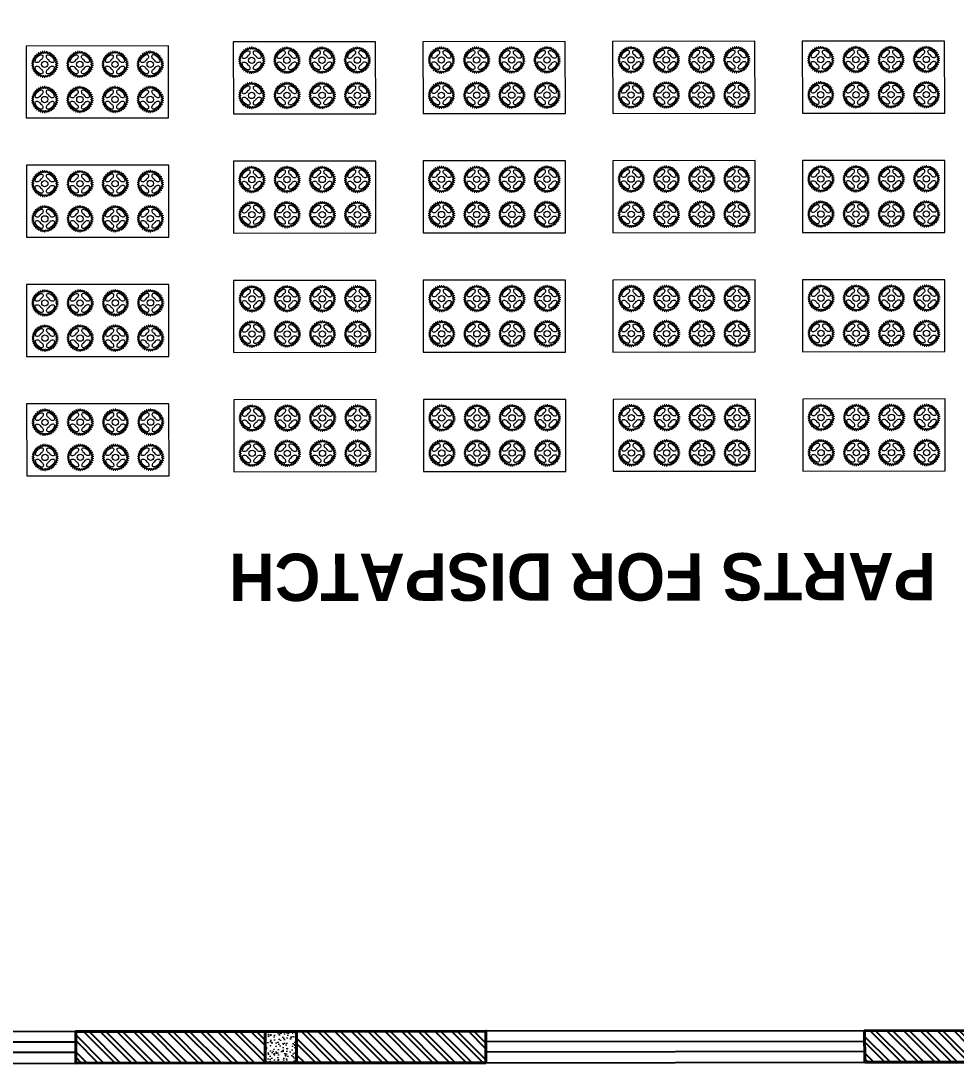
# Model space of a CAD drawing. Header units: feet. Extents: x -99009 to 3252343, y -11094690 to 9035152.
# Drawn here: x 2436386 to 2442314, y -1988322 to -1981723 of the extents above; entities that cross this region are included whole.
import ezdxf

# ---------------------------------------------------------------- set-up
doc = ezdxf.new("R2010")
doc.units = ezdxf.units.FT
for name, color, linetype in [('1', 1, 'Continuous'), ('Layer3', 160, 'Continuous'), ('WINDOW', 5, 'Continuous')]:
    doc.layers.add(name, color=color, linetype=linetype)
doc.layers.add('HATCH WALL', color=7, linetype='Continuous', true_color=0x7d7d7d)
for name, color, linetype, lineweight in [('Line', 7, 'Continuous', 13), ('RCC', 3, 'Continuous', 40), ('ROAD', 134, 'Continuous', 0), ('WALL', 10, 'Continuous', 40)]:
    doc.layers.add(name, color=color, linetype=linetype, lineweight=lineweight)
doc.styles.get("Standard").update_dxf_attribs({"font": 'GOTHICB.TTF'})

# ---------------------------------------------------------------- blocks, each defined once
blk = doc.blocks.new('W-3')
for p, q in [((1200, 32.5), (-1200, 32.5)), ((1200, -32.5), (-1200, -32.5))]:
    blk.add_line(p, q)
blk.add_lwpolyline([(-1200, 100), (1200, 100), (1200, -100), (-1200, -100)], close=True)
blk = doc.blocks.new('RCC COLUMN')
at = {"layer": 'ROAD'}
h = blk.add_hatch(dxfattribs=at)
h.set_pattern_fill('AR-CONC', color=252, scale=10)
h.set_pattern_definition([(50, (-23146.816, 205572.735), (71.726018, -6.275213), [7.5, -82.5]), (355, (-23146.82, 205572.735), (-13.875133, 75.219213), [6, -66]), (100.451444, (-23140.84, 205572.21), (57.850885, 68.944), [6.37402, -70.11421]), (46.1842, (-23146.82, 205592.735), (106.724133, -16.551928), [11.25, -123.75]), (96.635635, (-23137.92, 205591.36), (93.466195, 97.41186), [9.561034, -105.171376]), (351.184164, (-23146.82, 205592.73), (93.466195, 97.41186), [9, -99]), (21, (-23136.816, 205587.735), (59.690705, -40.261889), [7.5, -82.5]), (326, (-23136.82, 205587.735), (24.331533, 72.515005), [6, -66]), (71.451445, (-23131.84, 205584.38), (84.022238, 32.253115), [6.37402, -70.11421]), (37.5, (-23146.816, 205572.735), (1.2159855, 33.2893854), [0, -65.2, 0, -67, 0, -66.25]), (7.5, (-23146.816, 205572.735), (26.306954, 39.441171), [0, -38.2, 0, -63.7, 0, -25.25]), (327.5, (-23169.116, 205572.735), (53.3822436, -2.2554872), [0, -25, 0, -78, 0, -103.5]), (317.5, (-23179.116, 205572.735), (58.318617, 10.010498), [0, -32.5, 0, -51.8, 0, -73.5])])
h.paths.add_polyline_path([(-100, -115), (100, -115), (100, 85), (-100, 85)])
at = {"layer": 'RCC'}
blk.add_lwpolyline([(-100, -115), (100, -115), (100, 85), (-100, 85)], close=True, dxfattribs=at)
blk = doc.blocks.new('C-2')
at = {"layer": 'HATCH WALL'}
h = blk.add_hatch(dxfattribs=at)
h.set_pattern_fill('ANSI32', color=252, scale=200, angle=90)
h.set_pattern_definition([(135, (-23114.175, 98059.57), (-53.03301, -53.03301), []), (135, (-23114.175, 98094.92), (-53.03301, -53.03301), [])])
h.paths.add_polyline_path([(3379.6, -27318), (3579.6, -27318), (3579.6, -26667.8), (3379.6, -26667.8)])
h.paths.add_polyline_path([(3379.6, -29718), (3379.6, -30918), (3579.6, -30918), (3579.6, -29718)])
h.paths.add_polyline_path([(3379.6, -34718), (3579.6, -34718), (3579.6, -35368), (3379.6, -35368)])
h.paths.add_polyline_path([(3379.6, -32318), (3379.6, -31118), (3579.6, -31118), (3579.6, -32318)])
at = {"layer": 'WALL'}
for points in [[(3379.6, -27318), (3579.6, -27318), (3579.6, -26667.8), (3379.6, -26667.8)], [(3379.6, -29718), (3379.6, -30918), (3579.6, -30918), (3579.6, -29718)], [(3379.6, -32318), (3379.6, -31118), (3579.6, -31118), (3579.6, -32318)], [(3379.6, -34718), (3579.6, -34718), (3579.6, -35368), (3379.6, -35368)]]:
    blk.add_lwpolyline(points, close=True, dxfattribs=at)
at = {"xscale": -1, "rotation": 270}
blk.add_blockref('RCC COLUMN', (3494.6, -31018), dxfattribs=at)
at = {"layer": 'WINDOW', "rotation": 90.00000000000001}
for p in [(3479.6, -28518), (3479.6, -33518)]:
    blk.add_blockref('W-3', p, dxfattribs=at)
blk = doc.blocks.new('*U1276')
for centre, radius, start, end in [((14.7, -1.4), 18, 162.52961, 183.5619), ((-14.7, -1.4), 18, 356.4381, 17.47039), ((-4.7, -2.6), 1.5, 273.69182, 3.5619), ((4.7, -2.6), 1.5, 176.4381, 266.30818)]:
    blk.add_arc(centre, radius, start, end)
at = {"layer": 'Layer3'}
blk.add_arc((0, -75.9), 80, 88.25219, 91.74781, dxfattribs=at)
blk = doc.blocks.new('*U1275')
at = {"layer": 'Line', "color": 0, "linetype": 'ByBlock', "lineweight": -2, "transparency": 16777216}
blk.add_blockref('*U1276', (130, 205.9), dxfattribs=at)
for p, rotation in [((142.5, 204.9), 350.5263157894736), ((154.7, 201.8), 341.0526315789473), ((166.1, 196.8), 331.578947368421), ((176.6, 189.9), 322.1052631578947), ((185.9, 181.4), 312.6315789473684), ((193.6, 171.5), 303.1578947368421), ((199.5, 160.5), 293.6842105263158), ((203.6, 148.6), 284.2105263157895), ((205.7, 136.3), 274.7368421052632), ((166.1, 63.2), 208.421052631579), ((176.6, 70.1), 217.8947368421053), ((185.9, 78.6), 227.3684210526316), ((193.6, 88.5), 236.8421052631579), ((199.5, 99.5), 246.3157894736842), ((203.6, 111.4), 255.7894736842105), ((205.7, 123.7), 265.2631578947368), ((130, 54.1), 180), ((142.5, 55.1), 189.4736842105263), ((154.7, 58.2), 198.9473684210527)]:
    blk.add_blockref('*U1276', p, dxfattribs=dict(at, rotation=rotation))
blk = doc.blocks.new('*U1278')
for centre, radius, start, end in [((14.7, -1.4), 18, 162.52961, 183.5619), ((-14.7, -1.4), 18, 356.4381, 17.47039), ((-4.7, -2.6), 1.5, 273.69182, 3.5619), ((4.7, -2.6), 1.5, 176.4381, 266.30818)]:
    blk.add_arc(centre, radius, start, end)
at = {"layer": 'Layer3'}
blk.add_arc((0, -75.9), 80, 88.25219, 91.74781, dxfattribs=at)
blk = doc.blocks.new('*U1277')
at = {"layer": 'Line', "color": 0, "linetype": 'ByBlock', "lineweight": -2, "transparency": 16777216}
blk.add_blockref('*U1278', (130, 205.9), dxfattribs=at)
for p, rotation in [((142.5, 204.9), 350.5263157894736), ((154.7, 201.8), 341.0526315789473), ((166.1, 196.8), 331.578947368421), ((176.6, 189.9), 322.1052631578947), ((185.9, 181.4), 312.6315789473684), ((193.6, 171.5), 303.1578947368421), ((199.5, 160.5), 293.6842105263158), ((203.6, 148.6), 284.2105263157895), ((205.7, 136.3), 274.7368421052632), ((166.1, 63.2), 208.421052631579), ((176.6, 70.1), 217.8947368421053), ((185.9, 78.6), 227.3684210526316), ((193.6, 88.5), 236.8421052631579), ((199.5, 99.5), 246.3157894736842), ((203.6, 111.4), 255.7894736842105), ((205.7, 123.7), 265.2631578947368), ((130, 54.1), 180), ((142.5, 55.1), 189.4736842105263), ((154.7, 58.2), 198.9473684210527)]:
    blk.add_blockref('*U1278', p, dxfattribs=dict(at, rotation=rotation))
blk = doc.blocks.new('*U1280')
for centre, radius, start, end in [((14.7, -1.4), 18, 162.52961, 183.5619), ((-14.7, -1.4), 18, 356.4381, 17.47039), ((-4.7, -2.6), 1.5, 273.69182, 3.5619), ((4.7, -2.6), 1.5, 176.4381, 266.30818)]:
    blk.add_arc(centre, radius, start, end)
at = {"layer": 'Layer3'}
blk.add_arc((0, -75.9), 80, 88.25219, 91.74781, dxfattribs=at)
blk = doc.blocks.new('*U1279')
at = {"layer": 'Line', "color": 0, "linetype": 'ByBlock', "lineweight": -2, "transparency": 16777216}
blk.add_blockref('*U1280', (130, 205.9), dxfattribs=at)
for p, rotation in [((142.5, 204.9), 350.5263157894736), ((154.7, 201.8), 341.0526315789473), ((166.1, 196.8), 331.578947368421), ((176.6, 189.9), 322.1052631578947), ((185.9, 181.4), 312.6315789473684), ((193.6, 171.5), 303.1578947368421), ((199.5, 160.5), 293.6842105263158), ((203.6, 148.6), 284.2105263157895), ((205.7, 136.3), 274.7368421052632), ((166.1, 63.2), 208.421052631579), ((176.6, 70.1), 217.8947368421053), ((185.9, 78.6), 227.3684210526316), ((193.6, 88.5), 236.8421052631579), ((199.5, 99.5), 246.3157894736842), ((203.6, 111.4), 255.7894736842105), ((205.7, 123.7), 265.2631578947368), ((130, 54.1), 180), ((142.5, 55.1), 189.4736842105263), ((154.7, 58.2), 198.9473684210527)]:
    blk.add_blockref('*U1280', p, dxfattribs=dict(at, rotation=rotation))
blk = doc.blocks.new('*U1282')
for centre, radius, start, end in [((14.7, -1.4), 18, 162.52961, 183.5619), ((-14.7, -1.4), 18, 356.4381, 17.47039), ((-4.7, -2.6), 1.5, 273.69182, 3.5619), ((4.7, -2.6), 1.5, 176.4381, 266.30818)]:
    blk.add_arc(centre, radius, start, end)
at = {"layer": 'Layer3'}
blk.add_arc((0, -75.9), 80, 88.25219, 91.74781, dxfattribs=at)
blk = doc.blocks.new('*U1281')
at = {"layer": 'Line', "color": 0, "linetype": 'ByBlock', "lineweight": -2, "transparency": 16777216}
blk.add_blockref('*U1282', (130, 205.9), dxfattribs=at)
for p, rotation in [((142.5, 204.9), 350.5263157894736), ((154.7, 201.8), 341.0526315789473), ((166.1, 196.8), 331.578947368421), ((176.6, 189.9), 322.1052631578947), ((185.9, 181.4), 312.6315789473684), ((193.6, 171.5), 303.1578947368421), ((199.5, 160.5), 293.6842105263158), ((203.6, 148.6), 284.2105263157895), ((205.7, 136.3), 274.7368421052632), ((166.1, 63.2), 208.421052631579), ((176.6, 70.1), 217.8947368421053), ((185.9, 78.6), 227.3684210526316), ((193.6, 88.5), 236.8421052631579), ((199.5, 99.5), 246.3157894736842), ((203.6, 111.4), 255.7894736842105), ((205.7, 123.7), 265.2631578947368), ((130, 54.1), 180), ((142.5, 55.1), 189.4736842105263), ((154.7, 58.2), 198.9473684210527)]:
    blk.add_blockref('*U1282', p, dxfattribs=dict(at, rotation=rotation))
blk = doc.blocks.new('*U1284')
for centre, radius, start, end in [((14.7, -1.4), 18, 162.52961, 183.5619), ((-14.7, -1.4), 18, 356.4381, 17.47039), ((-4.7, -2.6), 1.5, 273.69182, 3.5619), ((4.7, -2.6), 1.5, 176.4381, 266.30818)]:
    blk.add_arc(centre, radius, start, end)
at = {"layer": 'Layer3'}
blk.add_arc((0, -75.9), 80, 88.25219, 91.74781, dxfattribs=at)
blk = doc.blocks.new('*U1283')
at = {"layer": 'Line', "color": 0, "linetype": 'ByBlock', "lineweight": -2, "transparency": 16777216}
blk.add_blockref('*U1284', (130, 205.9), dxfattribs=at)
for p, rotation in [((142.5, 204.9), 350.5263157894736), ((154.7, 201.8), 341.0526315789473), ((166.1, 196.8), 331.578947368421), ((176.6, 189.9), 322.1052631578947), ((185.9, 181.4), 312.6315789473684), ((193.6, 171.5), 303.1578947368421), ((199.5, 160.5), 293.6842105263158), ((203.6, 148.6), 284.2105263157895), ((205.7, 136.3), 274.7368421052632), ((166.1, 63.2), 208.421052631579), ((176.6, 70.1), 217.8947368421053), ((185.9, 78.6), 227.3684210526316), ((193.6, 88.5), 236.8421052631579), ((199.5, 99.5), 246.3157894736842), ((203.6, 111.4), 255.7894736842105), ((205.7, 123.7), 265.2631578947368), ((130, 54.1), 180), ((142.5, 55.1), 189.4736842105263), ((154.7, 58.2), 198.9473684210527)]:
    blk.add_blockref('*U1284', p, dxfattribs=dict(at, rotation=rotation))
blk = doc.blocks.new('*U1286')
for centre, radius, start, end in [((14.7, -1.4), 18, 162.52961, 183.5619), ((-14.7, -1.4), 18, 356.4381, 17.47039), ((-4.7, -2.6), 1.5, 273.69182, 3.5619), ((4.7, -2.6), 1.5, 176.4381, 266.30818)]:
    blk.add_arc(centre, radius, start, end)
at = {"layer": 'Layer3'}
blk.add_arc((0, -75.9), 80, 88.25219, 91.74781, dxfattribs=at)
blk = doc.blocks.new('*U1285')
at = {"layer": 'Line', "color": 0, "linetype": 'ByBlock', "lineweight": -2, "transparency": 16777216}
blk.add_blockref('*U1286', (130, 205.9), dxfattribs=at)
for p, rotation in [((142.5, 204.9), 350.5263157894736), ((154.7, 201.8), 341.0526315789473), ((166.1, 196.8), 331.578947368421), ((176.6, 189.9), 322.1052631578947), ((185.9, 181.4), 312.6315789473684), ((193.6, 171.5), 303.1578947368421), ((199.5, 160.5), 293.6842105263158), ((203.6, 148.6), 284.2105263157895), ((205.7, 136.3), 274.7368421052632), ((166.1, 63.2), 208.421052631579), ((176.6, 70.1), 217.8947368421053), ((185.9, 78.6), 227.3684210526316), ((193.6, 88.5), 236.8421052631579), ((199.5, 99.5), 246.3157894736842), ((203.6, 111.4), 255.7894736842105), ((205.7, 123.7), 265.2631578947368), ((130, 54.1), 180), ((142.5, 55.1), 189.4736842105263), ((154.7, 58.2), 198.9473684210527)]:
    blk.add_blockref('*U1286', p, dxfattribs=dict(at, rotation=rotation))
blk = doc.blocks.new('*U1288')
for centre, radius, start, end in [((14.7, -1.4), 18, 162.52961, 183.5619), ((-14.7, -1.4), 18, 356.4381, 17.47039), ((-4.7, -2.6), 1.5, 273.69182, 3.5619), ((4.7, -2.6), 1.5, 176.4381, 266.30818)]:
    blk.add_arc(centre, radius, start, end)
at = {"layer": 'Layer3'}
blk.add_arc((0, -75.9), 80, 88.25219, 91.74781, dxfattribs=at)
blk = doc.blocks.new('*U1287')
at = {"layer": 'Line', "color": 0, "linetype": 'ByBlock', "lineweight": -2, "transparency": 16777216}
blk.add_blockref('*U1288', (130, 205.9), dxfattribs=at)
for p, rotation in [((142.5, 204.9), 350.5263157894736), ((154.7, 201.8), 341.0526315789473), ((166.1, 196.8), 331.578947368421), ((176.6, 189.9), 322.1052631578947), ((185.9, 181.4), 312.6315789473684), ((193.6, 171.5), 303.1578947368421), ((199.5, 160.5), 293.6842105263158), ((203.6, 148.6), 284.2105263157895), ((205.7, 136.3), 274.7368421052632), ((166.1, 63.2), 208.421052631579), ((176.6, 70.1), 217.8947368421053), ((185.9, 78.6), 227.3684210526316), ((193.6, 88.5), 236.8421052631579), ((199.5, 99.5), 246.3157894736842), ((203.6, 111.4), 255.7894736842105), ((205.7, 123.7), 265.2631578947368), ((130, 54.1), 180), ((142.5, 55.1), 189.4736842105263), ((154.7, 58.2), 198.9473684210527)]:
    blk.add_blockref('*U1288', p, dxfattribs=dict(at, rotation=rotation))
blk = doc.blocks.new('*U1290')
for centre, radius, start, end in [((14.7, -1.4), 18, 162.52961, 183.5619), ((-14.7, -1.4), 18, 356.4381, 17.47039), ((-4.7, -2.6), 1.5, 273.69182, 3.5619), ((4.7, -2.6), 1.5, 176.4381, 266.30818)]:
    blk.add_arc(centre, radius, start, end)
at = {"layer": 'Layer3'}
blk.add_arc((0, -75.9), 80, 88.25219, 91.74781, dxfattribs=at)
blk = doc.blocks.new('*U1289')
at = {"layer": 'Line', "color": 0, "linetype": 'ByBlock', "lineweight": -2, "transparency": 16777216}
blk.add_blockref('*U1290', (130, 205.9), dxfattribs=at)
for p, rotation in [((142.5, 204.9), 350.5263157894736), ((154.7, 201.8), 341.0526315789473), ((166.1, 196.8), 331.578947368421), ((176.6, 189.9), 322.1052631578947), ((185.9, 181.4), 312.6315789473684), ((193.6, 171.5), 303.1578947368421), ((199.5, 160.5), 293.6842105263158), ((203.6, 148.6), 284.2105263157895), ((205.7, 136.3), 274.7368421052632), ((166.1, 63.2), 208.421052631579), ((176.6, 70.1), 217.8947368421053), ((185.9, 78.6), 227.3684210526316), ((193.6, 88.5), 236.8421052631579), ((199.5, 99.5), 246.3157894736842), ((203.6, 111.4), 255.7894736842105), ((205.7, 123.7), 265.2631578947368), ((130, 54.1), 180), ((142.5, 55.1), 189.4736842105263), ((154.7, 58.2), 198.9473684210527)]:
    blk.add_blockref('*U1290', p, dxfattribs=dict(at, rotation=rotation))
blk = doc.blocks.new('*U1292')
for centre, radius, start, end in [((14.7, -1.4), 18, 162.52961, 183.5619), ((-14.7, -1.4), 18, 356.4381, 17.47039), ((-4.7, -2.6), 1.5, 273.69182, 3.5619), ((4.7, -2.6), 1.5, 176.4381, 266.30818)]:
    blk.add_arc(centre, radius, start, end)
at = {"layer": 'Layer3'}
blk.add_arc((0, -75.9), 80, 88.25219, 91.74781, dxfattribs=at)
blk = doc.blocks.new('*U1291')
at = {"layer": 'Line', "color": 0, "linetype": 'ByBlock', "lineweight": -2, "transparency": 16777216}
blk.add_blockref('*U1292', (130, 205.9), dxfattribs=at)
for p, rotation in [((142.5, 204.9), 350.5263157894736), ((154.7, 201.8), 341.0526315789473), ((166.1, 196.8), 331.578947368421), ((176.6, 189.9), 322.1052631578947), ((185.9, 181.4), 312.6315789473684), ((193.6, 171.5), 303.1578947368421), ((199.5, 160.5), 293.6842105263158), ((203.6, 148.6), 284.2105263157895), ((205.7, 136.3), 274.7368421052632), ((166.1, 63.2), 208.421052631579), ((176.6, 70.1), 217.8947368421053), ((185.9, 78.6), 227.3684210526316), ((193.6, 88.5), 236.8421052631579), ((199.5, 99.5), 246.3157894736842), ((203.6, 111.4), 255.7894736842105), ((205.7, 123.7), 265.2631578947368), ((130, 54.1), 180), ((142.5, 55.1), 189.4736842105263), ((154.7, 58.2), 198.9473684210527)]:
    blk.add_blockref('*U1292', p, dxfattribs=dict(at, rotation=rotation))
blk = doc.blocks.new('*U1294')
for centre, radius, start, end in [((14.7, -1.4), 18, 162.52961, 183.5619), ((-14.7, -1.4), 18, 356.4381, 17.47039), ((-4.7, -2.6), 1.5, 273.69182, 3.5619), ((4.7, -2.6), 1.5, 176.4381, 266.30818)]:
    blk.add_arc(centre, radius, start, end)
at = {"layer": 'Layer3'}
blk.add_arc((0, -75.9), 80, 88.25219, 91.74781, dxfattribs=at)
blk = doc.blocks.new('*U1293')
at = {"layer": 'Line', "color": 0, "linetype": 'ByBlock', "lineweight": -2, "transparency": 16777216}
blk.add_blockref('*U1294', (130, 205.9), dxfattribs=at)
for p, rotation in [((142.5, 204.9), 350.5263157894736), ((154.7, 201.8), 341.0526315789473), ((166.1, 196.8), 331.578947368421), ((176.6, 189.9), 322.1052631578947), ((185.9, 181.4), 312.6315789473684), ((193.6, 171.5), 303.1578947368421), ((199.5, 160.5), 293.6842105263158), ((203.6, 148.6), 284.2105263157895), ((205.7, 136.3), 274.7368421052632), ((166.1, 63.2), 208.421052631579), ((176.6, 70.1), 217.8947368421053), ((185.9, 78.6), 227.3684210526316), ((193.6, 88.5), 236.8421052631579), ((199.5, 99.5), 246.3157894736842), ((203.6, 111.4), 255.7894736842105), ((205.7, 123.7), 265.2631578947368), ((130, 54.1), 180), ((142.5, 55.1), 189.4736842105263), ((154.7, 58.2), 198.9473684210527)]:
    blk.add_blockref('*U1294', p, dxfattribs=dict(at, rotation=rotation))
blk = doc.blocks.new('*U1296')
for centre, radius, start, end in [((14.7, -1.4), 18, 162.52961, 183.5619), ((-14.7, -1.4), 18, 356.4381, 17.47039), ((-4.7, -2.6), 1.5, 273.69182, 3.5619), ((4.7, -2.6), 1.5, 176.4381, 266.30818)]:
    blk.add_arc(centre, radius, start, end)
at = {"layer": 'Layer3'}
blk.add_arc((0, -75.9), 80, 88.25219, 91.74781, dxfattribs=at)
blk = doc.blocks.new('*U1295')
at = {"layer": 'Line', "color": 0, "linetype": 'ByBlock', "lineweight": -2, "transparency": 16777216}
blk.add_blockref('*U1296', (130, 205.9), dxfattribs=at)
for p, rotation in [((142.5, 204.9), 350.5263157894736), ((154.7, 201.8), 341.0526315789473), ((166.1, 196.8), 331.578947368421), ((176.6, 189.9), 322.1052631578947), ((185.9, 181.4), 312.6315789473684), ((193.6, 171.5), 303.1578947368421), ((199.5, 160.5), 293.6842105263158), ((203.6, 148.6), 284.2105263157895), ((205.7, 136.3), 274.7368421052632), ((166.1, 63.2), 208.421052631579), ((176.6, 70.1), 217.8947368421053), ((185.9, 78.6), 227.3684210526316), ((193.6, 88.5), 236.8421052631579), ((199.5, 99.5), 246.3157894736842), ((203.6, 111.4), 255.7894736842105), ((205.7, 123.7), 265.2631578947368), ((130, 54.1), 180), ((142.5, 55.1), 189.4736842105263), ((154.7, 58.2), 198.9473684210527)]:
    blk.add_blockref('*U1296', p, dxfattribs=dict(at, rotation=rotation))
blk = doc.blocks.new('*U1298')
for centre, radius, start, end in [((14.7, -1.4), 18, 162.52961, 183.5619), ((-14.7, -1.4), 18, 356.4381, 17.47039), ((-4.7, -2.6), 1.5, 273.69182, 3.5619), ((4.7, -2.6), 1.5, 176.4381, 266.30818)]:
    blk.add_arc(centre, radius, start, end)
at = {"layer": 'Layer3'}
blk.add_arc((0, -75.9), 80, 88.25219, 91.74781, dxfattribs=at)
blk = doc.blocks.new('*U1297')
at = {"layer": 'Line', "color": 0, "linetype": 'ByBlock', "lineweight": -2, "transparency": 16777216}
blk.add_blockref('*U1298', (130, 205.9), dxfattribs=at)
for p, rotation in [((142.5, 204.9), 350.5263157894736), ((154.7, 201.8), 341.0526315789473), ((166.1, 196.8), 331.578947368421), ((176.6, 189.9), 322.1052631578947), ((185.9, 181.4), 312.6315789473684), ((193.6, 171.5), 303.1578947368421), ((199.5, 160.5), 293.6842105263158), ((203.6, 148.6), 284.2105263157895), ((205.7, 136.3), 274.7368421052632), ((166.1, 63.2), 208.421052631579), ((176.6, 70.1), 217.8947368421053), ((185.9, 78.6), 227.3684210526316), ((193.6, 88.5), 236.8421052631579), ((199.5, 99.5), 246.3157894736842), ((203.6, 111.4), 255.7894736842105), ((205.7, 123.7), 265.2631578947368), ((130, 54.1), 180), ((142.5, 55.1), 189.4736842105263), ((154.7, 58.2), 198.9473684210527)]:
    blk.add_blockref('*U1298', p, dxfattribs=dict(at, rotation=rotation))
blk = doc.blocks.new('*U1300')
for centre, radius, start, end in [((14.7, -1.4), 18, 162.52961, 183.5619), ((-14.7, -1.4), 18, 356.4381, 17.47039), ((-4.7, -2.6), 1.5, 273.69182, 3.5619), ((4.7, -2.6), 1.5, 176.4381, 266.30818)]:
    blk.add_arc(centre, radius, start, end)
at = {"layer": 'Layer3'}
blk.add_arc((0, -75.9), 80, 88.25219, 91.74781, dxfattribs=at)
blk = doc.blocks.new('*U1299')
at = {"layer": 'Line', "color": 0, "linetype": 'ByBlock', "lineweight": -2, "transparency": 16777216}
blk.add_blockref('*U1300', (130, 205.9), dxfattribs=at)
for p, rotation in [((142.5, 204.9), 350.5263157894736), ((154.7, 201.8), 341.0526315789473), ((166.1, 196.8), 331.578947368421), ((176.6, 189.9), 322.1052631578947), ((185.9, 181.4), 312.6315789473684), ((193.6, 171.5), 303.1578947368421), ((199.5, 160.5), 293.6842105263158), ((203.6, 148.6), 284.2105263157895), ((205.7, 136.3), 274.7368421052632), ((166.1, 63.2), 208.421052631579), ((176.6, 70.1), 217.8947368421053), ((185.9, 78.6), 227.3684210526316), ((193.6, 88.5), 236.8421052631579), ((199.5, 99.5), 246.3157894736842), ((203.6, 111.4), 255.7894736842105), ((205.7, 123.7), 265.2631578947368), ((130, 54.1), 180), ((142.5, 55.1), 189.4736842105263), ((154.7, 58.2), 198.9473684210527)]:
    blk.add_blockref('*U1300', p, dxfattribs=dict(at, rotation=rotation))
blk = doc.blocks.new('*U1302')
for centre, radius, start, end in [((14.7, -1.4), 18, 162.52961, 183.5619), ((-14.7, -1.4), 18, 356.4381, 17.47039), ((-4.7, -2.6), 1.5, 273.69182, 3.5619), ((4.7, -2.6), 1.5, 176.4381, 266.30818)]:
    blk.add_arc(centre, radius, start, end)
at = {"layer": 'Layer3'}
blk.add_arc((0, -75.9), 80, 88.25219, 91.74781, dxfattribs=at)
blk = doc.blocks.new('*U1301')
at = {"layer": 'Line', "color": 0, "linetype": 'ByBlock', "lineweight": -2, "transparency": 16777216}
blk.add_blockref('*U1302', (130, 205.9), dxfattribs=at)
for p, rotation in [((142.5, 204.9), 350.5263157894736), ((154.7, 201.8), 341.0526315789473), ((166.1, 196.8), 331.578947368421), ((176.6, 189.9), 322.1052631578947), ((185.9, 181.4), 312.6315789473684), ((193.6, 171.5), 303.1578947368421), ((199.5, 160.5), 293.6842105263158), ((203.6, 148.6), 284.2105263157895), ((205.7, 136.3), 274.7368421052632), ((166.1, 63.2), 208.421052631579), ((176.6, 70.1), 217.8947368421053), ((185.9, 78.6), 227.3684210526316), ((193.6, 88.5), 236.8421052631579), ((199.5, 99.5), 246.3157894736842), ((203.6, 111.4), 255.7894736842105), ((205.7, 123.7), 265.2631578947368), ((130, 54.1), 180), ((142.5, 55.1), 189.4736842105263), ((154.7, 58.2), 198.9473684210527)]:
    blk.add_blockref('*U1302', p, dxfattribs=dict(at, rotation=rotation))
blk = doc.blocks.new('*U1304')
for centre, radius, start, end in [((14.7, -1.4), 18, 162.52961, 183.5619), ((-14.7, -1.4), 18, 356.4381, 17.47039), ((-4.7, -2.6), 1.5, 273.69182, 3.5619), ((4.7, -2.6), 1.5, 176.4381, 266.30818)]:
    blk.add_arc(centre, radius, start, end)
at = {"layer": 'Layer3'}
blk.add_arc((0, -75.9), 80, 88.25219, 91.74781, dxfattribs=at)
blk = doc.blocks.new('*U1303')
at = {"layer": 'Line', "color": 0, "linetype": 'ByBlock', "lineweight": -2, "transparency": 16777216}
blk.add_blockref('*U1304', (130, 205.9), dxfattribs=at)
for p, rotation in [((142.5, 204.9), 350.5263157894736), ((154.7, 201.8), 341.0526315789473), ((166.1, 196.8), 331.578947368421), ((176.6, 189.9), 322.1052631578947), ((185.9, 181.4), 312.6315789473684), ((193.6, 171.5), 303.1578947368421), ((199.5, 160.5), 293.6842105263158), ((203.6, 148.6), 284.2105263157895), ((205.7, 136.3), 274.7368421052632), ((166.1, 63.2), 208.421052631579), ((176.6, 70.1), 217.8947368421053), ((185.9, 78.6), 227.3684210526316), ((193.6, 88.5), 236.8421052631579), ((199.5, 99.5), 246.3157894736842), ((203.6, 111.4), 255.7894736842105), ((205.7, 123.7), 265.2631578947368), ((130, 54.1), 180), ((142.5, 55.1), 189.4736842105263), ((154.7, 58.2), 198.9473684210527)]:
    blk.add_blockref('*U1304', p, dxfattribs=dict(at, rotation=rotation))
blk = doc.blocks.new('*U1306')
for centre, radius, start, end in [((14.7, -1.4), 18, 162.52961, 183.5619), ((-14.7, -1.4), 18, 356.4381, 17.47039), ((-4.7, -2.6), 1.5, 273.69182, 3.5619), ((4.7, -2.6), 1.5, 176.4381, 266.30818)]:
    blk.add_arc(centre, radius, start, end)
at = {"layer": 'Layer3'}
blk.add_arc((0, -75.9), 80, 88.25219, 91.74781, dxfattribs=at)
blk = doc.blocks.new('*U1305')
at = {"layer": 'Line', "color": 0, "linetype": 'ByBlock', "lineweight": -2, "transparency": 16777216}
blk.add_blockref('*U1306', (130, 205.9), dxfattribs=at)
for p, rotation in [((142.5, 204.9), 350.5263157894736), ((154.7, 201.8), 341.0526315789473), ((166.1, 196.8), 331.578947368421), ((176.6, 189.9), 322.1052631578947), ((185.9, 181.4), 312.6315789473684), ((193.6, 171.5), 303.1578947368421), ((199.5, 160.5), 293.6842105263158), ((203.6, 148.6), 284.2105263157895), ((205.7, 136.3), 274.7368421052632), ((166.1, 63.2), 208.421052631579), ((176.6, 70.1), 217.8947368421053), ((185.9, 78.6), 227.3684210526316), ((193.6, 88.5), 236.8421052631579), ((199.5, 99.5), 246.3157894736842), ((203.6, 111.4), 255.7894736842105), ((205.7, 123.7), 265.2631578947368), ((130, 54.1), 180), ((142.5, 55.1), 189.4736842105263), ((154.7, 58.2), 198.9473684210527)]:
    blk.add_blockref('*U1306', p, dxfattribs=dict(at, rotation=rotation))
blk = doc.blocks.new('plated part')
at = {"lineweight": 0, "transparency": 33554684}
for p, q in [((1824238.6, -17570.5), (1823336.6, -17570.5)), ((1823336.6, -17570.5), (1823336.6, -18026.5)), ((1824238.6, -18026.5), (1824238.6, -17570.5)), ((1823336.6, -18026.5), (1824238.6, -18026.5))]:
    blk.add_line(p, q, dxfattribs=at)
at = {"layer": 'Line', "color": 31, "lineweight": 0, "true_color": 0xfecc66, "transparency": 33554684}
for points in [[(1823429.8, -17626.3, -0.482194), (1823442.1, -17636), (1823442.1, -17638.6, -0.255713), (1823432.8, -17655.5, 0.108419), (1823421.5, -17666.8, -0.255713), (1823404.6, -17676), (1823402.1, -17676, -0.482194), (1823392.3, -17663.8, -0.287007)], [(1823513.8, -17663.8, -0.482194), (1823504.1, -17676), (1823501.5, -17676, -0.255713), (1823484.6, -17666.8, 0.108419), (1823473.3, -17655.5, -0.255713), (1823464.1, -17638.6), (1823464.1, -17636, -0.482194), (1823476.3, -17626.3, -0.287007)], [(1823652.8, -17626.3, -0.482194), (1823665.1, -17636), (1823665.1, -17638.6, -0.255713), (1823655.8, -17655.5, 0.108419), (1823644.5, -17666.8, -0.255713), (1823627.6, -17676), (1823625.1, -17676, -0.482194), (1823615.3, -17663.8, -0.287007)], [(1823736.8, -17663.8, -0.482194), (1823727.1, -17676), (1823724.5, -17676, -0.255713), (1823707.6, -17666.8, 0.108419), (1823696.3, -17655.5, -0.255713), (1823687.1, -17638.6), (1823687.1, -17636, -0.482194), (1823699.3, -17626.3, -0.287007)], [(1823875.8, -17626.3, -0.482194), (1823888.1, -17636), (1823888.1, -17638.6, -0.255713), (1823878.8, -17655.5, 0.108419), (1823867.5, -17666.8, -0.255713), (1823850.6, -17676), (1823848.1, -17676, -0.482194), (1823838.3, -17663.8, -0.287007)], [(1823959.8, -17663.8, -0.482194), (1823950.1, -17676), (1823947.5, -17676, -0.255713), (1823930.6, -17666.8, 0.108419), (1823919.3, -17655.5, -0.255713), (1823910.1, -17638.6), (1823910.1, -17636, -0.482194), (1823922.3, -17626.3, -0.287007)], [(1824098.8, -17626.3, -0.482194), (1824111.1, -17636), (1824111.1, -17638.6, -0.255713), (1824101.8, -17655.5, 0.108419), (1824090.5, -17666.8, -0.255713), (1824073.6, -17676), (1824071.1, -17676, -0.482194), (1824061.3, -17663.8, -0.287007)], [(1824182.8, -17663.8, -0.482194), (1824173.1, -17676), (1824170.5, -17676, -0.255713), (1824153.6, -17666.8, 0.108419), (1824142.3, -17655.5, -0.255713), (1824133.1, -17638.6), (1824133.1, -17636, -0.482194), (1824145.3, -17626.3, -0.287007)], [(1823392.3, -17710.3, -0.482194), (1823402.1, -17698), (1823404.6, -17698, -0.255713), (1823421.5, -17707.3, 0.108419), (1823432.8, -17718.6, -0.255713), (1823442.1, -17735.5), (1823442.1, -17738, -0.482194), (1823429.8, -17747.8, -0.287007)], [(1823476.3, -17747.8, -0.482194), (1823464.1, -17738), (1823464.1, -17735.5, -0.255713), (1823473.3, -17718.6, 0.108419), (1823484.6, -17707.3, -0.255713), (1823501.5, -17698), (1823504.1, -17698, -0.482194), (1823513.8, -17710.3, -0.287007)], [(1823615.3, -17710.3, -0.482194), (1823625.1, -17698), (1823627.6, -17698, -0.255713), (1823644.5, -17707.3, 0.108419), (1823655.8, -17718.6, -0.255713), (1823665.1, -17735.5), (1823665.1, -17738, -0.482194), (1823652.8, -17747.8, -0.287007)], [(1823699.3, -17747.8, -0.482194), (1823687.1, -17738), (1823687.1, -17735.5, -0.255713), (1823696.3, -17718.6, 0.108419), (1823707.6, -17707.3, -0.255713), (1823724.5, -17698), (1823727.1, -17698, -0.482194), (1823736.8, -17710.3, -0.287007)], [(1823838.3, -17710.3, -0.482194), (1823848.1, -17698), (1823850.6, -17698, -0.255713), (1823867.5, -17707.3, 0.108419), (1823878.8, -17718.6, -0.255713), (1823888.1, -17735.5), (1823888.1, -17738, -0.482194), (1823875.8, -17747.8, -0.287007)], [(1823922.3, -17747.8, -0.482194), (1823910.1, -17738), (1823910.1, -17735.5, -0.255713), (1823919.3, -17718.6, 0.108419), (1823930.6, -17707.3, -0.255713), (1823947.5, -17698), (1823950.1, -17698, -0.482194), (1823959.8, -17710.3, -0.287007)], [(1824061.3, -17710.3, -0.482194), (1824071.1, -17698), (1824073.6, -17698, -0.255713), (1824090.5, -17707.3, 0.108419), (1824101.8, -17718.6, -0.255713), (1824111.1, -17735.5), (1824111.1, -17738, -0.482194), (1824098.8, -17747.8, -0.287007)], [(1824145.3, -17747.8, -0.482194), (1824133.1, -17738), (1824133.1, -17735.5, -0.255713), (1824142.3, -17718.6, 0.108419), (1824153.6, -17707.3, -0.255713), (1824170.5, -17698), (1824173.1, -17698, -0.482194), (1824182.8, -17710.3, -0.287007)], [(1823429.8, -17849.3, -0.482194), (1823442.1, -17859), (1823442.1, -17861.6, -0.255713), (1823432.8, -17878.5, 0.108419), (1823421.5, -17889.8, -0.255713), (1823404.6, -17899), (1823402.1, -17899, -0.482194), (1823392.3, -17886.8, -0.287007)], [(1823513.8, -17886.8, -0.482194), (1823504.1, -17899), (1823501.5, -17899, -0.255713), (1823484.6, -17889.8, 0.108419), (1823473.3, -17878.5, -0.255713), (1823464.1, -17861.6), (1823464.1, -17859, -0.482194), (1823476.3, -17849.3, -0.287007)], [(1823652.8, -17849.3, -0.482194), (1823665.1, -17859), (1823665.1, -17861.6, -0.255713), (1823655.8, -17878.5, 0.108419), (1823644.5, -17889.8, -0.255713), (1823627.6, -17899), (1823625.1, -17899, -0.482194), (1823615.3, -17886.8, -0.287007)], [(1823736.8, -17886.8, -0.482194), (1823727.1, -17899), (1823724.5, -17899, -0.255713), (1823707.6, -17889.8, 0.108419), (1823696.3, -17878.5, -0.255713), (1823687.1, -17861.6), (1823687.1, -17859, -0.482194), (1823699.3, -17849.3, -0.287007)], [(1823875.8, -17849.3, -0.482194), (1823888.1, -17859), (1823888.1, -17861.6, -0.255713), (1823878.8, -17878.5, 0.108419), (1823867.5, -17889.8, -0.255713), (1823850.6, -17899), (1823848.1, -17899, -0.482194), (1823838.3, -17886.8, -0.287007)], [(1823959.8, -17886.8, -0.482194), (1823950.1, -17899), (1823947.5, -17899, -0.255713), (1823930.6, -17889.8, 0.108419), (1823919.3, -17878.5, -0.255713), (1823910.1, -17861.6), (1823910.1, -17859, -0.482194), (1823922.3, -17849.3, -0.287007)], [(1824098.8, -17849.3, -0.482194), (1824111.1, -17859), (1824111.1, -17861.6, -0.255713), (1824101.8, -17878.5, 0.108419), (1824090.5, -17889.8, -0.255713), (1824073.6, -17899), (1824071.1, -17899, -0.482194), (1824061.3, -17886.8, -0.287007)], [(1824182.8, -17886.8, -0.482194), (1824173.1, -17899), (1824170.5, -17899, -0.255713), (1824153.6, -17889.8, 0.108419), (1824142.3, -17878.5, -0.255713), (1824133.1, -17861.6), (1824133.1, -17859, -0.482194), (1824145.3, -17849.3, -0.287007)], [(1823392.3, -17933.3, -0.482194), (1823402.1, -17921), (1823404.6, -17921, -0.255713), (1823421.5, -17930.3, 0.108419), (1823432.8, -17941.6, -0.255713), (1823442.1, -17958.5), (1823442.1, -17961, -0.482194), (1823429.8, -17970.8, -0.287007)], [(1823476.3, -17970.8, -0.482194), (1823464.1, -17961), (1823464.1, -17958.5, -0.255713), (1823473.3, -17941.6, 0.108419), (1823484.6, -17930.3, -0.255713), (1823501.5, -17921), (1823504.1, -17921, -0.482194), (1823513.8, -17933.3, -0.287007)], [(1823615.3, -17933.3, -0.482194), (1823625.1, -17921), (1823627.6, -17921, -0.255713), (1823644.5, -17930.3, 0.108419), (1823655.8, -17941.6, -0.255713), (1823665.1, -17958.5), (1823665.1, -17961, -0.482194), (1823652.8, -17970.8, -0.287007)], [(1823699.3, -17970.8, -0.482194), (1823687.1, -17961), (1823687.1, -17958.5, -0.255713), (1823696.3, -17941.6, 0.108419), (1823707.6, -17930.3, -0.255713), (1823724.5, -17921), (1823727.1, -17921, -0.482194), (1823736.8, -17933.3, -0.287007)], [(1823838.3, -17933.3, -0.482194), (1823848.1, -17921), (1823850.6, -17921, -0.255713), (1823867.5, -17930.3, 0.108419), (1823878.8, -17941.6, -0.255713), (1823888.1, -17958.5), (1823888.1, -17961, -0.482194), (1823875.8, -17970.8, -0.287007)], [(1823922.3, -17970.8, -0.482194), (1823910.1, -17961), (1823910.1, -17958.5, -0.255713), (1823919.3, -17941.6, 0.108419), (1823930.6, -17930.3, -0.255713), (1823947.5, -17921), (1823950.1, -17921, -0.482194), (1823959.8, -17933.3, -0.287007)], [(1824061.3, -17933.3, -0.482194), (1824071.1, -17921), (1824073.6, -17921, -0.255713), (1824090.5, -17930.3, 0.108419), (1824101.8, -17941.6, -0.255713), (1824111.1, -17958.5), (1824111.1, -17961, -0.482194), (1824098.8, -17970.8, -0.287007)], [(1824145.3, -17970.8, -0.482194), (1824133.1, -17961), (1824133.1, -17958.5, -0.255713), (1824142.3, -17941.6, 0.108419), (1824153.6, -17930.3, -0.255713), (1824170.5, -17921), (1824173.1, -17921, -0.482194), (1824182.8, -17933.3, -0.287007)]]:
    blk.add_lwpolyline(points, format="xyb", close=True, dxfattribs=at)
at = {"layer": 'Line', "color": 31, "true_color": 0xfecc66, "transparency": 33554684}
for centre in [(1823453.1, -17687), (1823676.1, -17687), (1823899.1, -17687), (1824122.1, -17687), (1823453.1, -17910), (1823676.1, -17910), (1823899.1, -17910), (1824122.1, -17910)]:
    blk.add_circle(centre, 20, dxfattribs=at)
for centre, start, end in [((1823453.1, -17687), 93.69182, 95.78186), ((1823453.1, -17687), 84.21814, 86.30818), ((1823453.1, -17687), 74.74445, 76.83449), ((1823676.1, -17687), 93.69182, 95.78186), ((1823676.1, -17687), 84.21814, 86.30818), ((1823676.1, -17687), 74.74445, 76.83449), ((1823899.1, -17687), 93.69182, 95.78186), ((1823899.1, -17687), 84.21814, 86.30818), ((1823899.1, -17687), 74.74445, 76.83449), ((1824122.1, -17687), 93.69182, 95.78186), ((1824122.1, -17687), 84.21814, 86.30818), ((1824122.1, -17687), 74.74445, 76.83449), ((1823453.1, -17687), 178.93667, 181.06401), ((1823453.1, -17687), 160.00761, 162.09765), ((1823453.1, -17687), 150.53393, 152.62397), ((1823453.1, -17687), 141.06024, 143.15028), ((1823453.1, -17687), 112.63919, 114.72923), ((1823453.1, -17687), 65.27077, 67.36081), ((1823453.1, -17687), 55.79708, 57.88713), ((1823453.1, -17687), 46.3234, 48.41344), ((1823453.1, -17687), 36.84972, 38.93976), ((1823453.1, -17687), 27.37603, 29.46607), ((1823453.1, -17687), 17.90235, 19.99239), ((1823453.1, -17687), 8.42866, 10.51871), ((1823453.1, -17687), 358.95498, 1.04502), ((1823676.1, -17687), 178.93667, 181.06401), ((1823676.1, -17687), 160.00761, 162.09765), ((1823676.1, -17687), 150.53393, 152.62397), ((1823676.1, -17687), 141.06024, 143.15028), ((1823676.1, -17687), 112.63919, 114.72923), ((1823676.1, -17687), 65.27077, 67.36081), ((1823676.1, -17687), 55.79708, 57.88713), ((1823676.1, -17687), 46.3234, 48.41344), ((1823676.1, -17687), 36.84972, 38.93976), ((1823676.1, -17687), 27.37603, 29.46607), ((1823676.1, -17687), 17.90235, 19.99239), ((1823676.1, -17687), 8.42866, 10.51871), ((1823676.1, -17687), 358.95498, 1.04502), ((1823899.1, -17687), 178.93667, 181.06401), ((1823899.1, -17687), 160.00761, 162.09765), ((1823899.1, -17687), 150.53393, 152.62397), ((1823899.1, -17687), 141.06024, 143.15028), ((1823899.1, -17687), 112.63919, 114.72923), ((1823899.1, -17687), 65.27077, 67.36081), ((1823899.1, -17687), 55.79708, 57.88713), ((1823899.1, -17687), 46.3234, 48.41344), ((1823899.1, -17687), 36.84972, 38.93976), ((1823899.1, -17687), 27.37603, 29.46607), ((1823899.1, -17687), 17.90235, 19.99239), ((1823899.1, -17687), 8.42866, 10.51871), ((1823899.1, -17687), 358.95498, 1.04502), ((1824122.1, -17687), 178.93667, 181.06401), ((1824122.1, -17687), 160.00761, 162.09765), ((1824122.1, -17687), 150.53393, 152.62397), ((1824122.1, -17687), 141.06024, 143.15028), ((1824122.1, -17687), 112.63919, 114.72923), ((1824122.1, -17687), 65.27077, 67.36081), ((1824122.1, -17687), 55.79708, 57.88713), ((1824122.1, -17687), 46.3234, 48.41344), ((1824122.1, -17687), 36.84972, 38.93976), ((1824122.1, -17687), 27.37603, 29.46607), ((1824122.1, -17687), 17.90235, 19.99239), ((1824122.1, -17687), 8.42866, 10.51871), ((1824122.1, -17687), 358.95498, 1.04502), ((1823453.1, -17687), 188.42866, 190.51871), ((1823453.1, -17687), 197.90235, 199.99239), ((1823453.1, -17687), 207.37603, 209.46607), ((1823453.1, -17687), 216.84972, 218.93976), ((1823453.1, -17687), 226.3234, 228.41344), ((1823453.1, -17687), 235.79708, 237.88713), ((1823453.1, -17687), 302.11287, 304.20292), ((1823453.1, -17687), 311.58656, 313.6766), ((1823453.1, -17687), 321.06024, 323.15028), ((1823453.1, -17687), 330.53393, 332.62397), ((1823453.1, -17687), 340.00761, 342.09765), ((1823453.1, -17687), 349.48129, 351.57134), ((1823676.1, -17687), 188.42866, 190.51871), ((1823676.1, -17687), 197.90235, 199.99239), ((1823676.1, -17687), 207.37603, 209.46607), ((1823676.1, -17687), 216.84972, 218.93976), ((1823676.1, -17687), 226.3234, 228.41344), ((1823676.1, -17687), 235.79708, 237.88713), ((1823676.1, -17687), 302.11287, 304.20292), ((1823676.1, -17687), 311.58656, 313.6766), ((1823676.1, -17687), 321.06024, 323.15028), ((1823676.1, -17687), 330.53393, 332.62397), ((1823676.1, -17687), 340.00761, 342.09765), ((1823676.1, -17687), 349.48129, 351.57134), ((1823899.1, -17687), 188.42866, 190.51871), ((1823899.1, -17687), 197.90235, 199.99239), ((1823899.1, -17687), 207.37603, 209.46607), ((1823899.1, -17687), 216.84972, 218.93976), ((1823899.1, -17687), 226.3234, 228.41344), ((1823899.1, -17687), 235.79708, 237.88713), ((1823899.1, -17687), 302.11287, 304.20292), ((1823899.1, -17687), 311.58656, 313.6766), ((1823899.1, -17687), 321.06024, 323.15028), ((1823899.1, -17687), 330.53393, 332.62397), ((1823899.1, -17687), 340.00761, 342.09765), ((1823899.1, -17687), 349.48129, 351.57134), ((1824122.1, -17687), 188.42866, 190.51871), ((1824122.1, -17687), 197.90235, 199.99239), ((1824122.1, -17687), 207.37603, 209.46607), ((1824122.1, -17687), 216.84972, 218.93976), ((1824122.1, -17687), 226.3234, 228.41344), ((1824122.1, -17687), 235.79708, 237.88713), ((1824122.1, -17687), 302.11287, 304.20292), ((1824122.1, -17687), 311.58656, 313.6766), ((1824122.1, -17687), 321.06024, 323.15028), ((1824122.1, -17687), 330.53393, 332.62397), ((1824122.1, -17687), 340.00761, 342.09765), ((1824122.1, -17687), 349.48129, 351.57134), ((1823453.1, -17687), 245.27077, 247.36081), ((1823453.1, -17687), 254.74445, 256.83449), ((1823453.1, -17687), 264.21814, 266.30818), ((1823453.1, -17687), 273.69182, 275.78186), ((1823453.1, -17687), 283.16551, 285.25555), ((1823453.1, -17687), 292.63919, 294.72923), ((1823676.1, -17687), 245.27077, 247.36081), ((1823676.1, -17687), 254.74445, 256.83449), ((1823676.1, -17687), 264.21814, 266.30818), ((1823676.1, -17687), 273.69182, 275.78186), ((1823676.1, -17687), 283.16551, 285.25555), ((1823676.1, -17687), 292.63919, 294.72923), ((1823899.1, -17687), 245.27077, 247.36081), ((1823899.1, -17687), 254.74445, 256.83449), ((1823899.1, -17687), 264.21814, 266.30818), ((1823899.1, -17687), 273.69182, 275.78186), ((1823899.1, -17687), 283.16551, 285.25555), ((1823899.1, -17687), 292.63919, 294.72923), ((1824122.1, -17687), 245.27077, 247.36081), ((1824122.1, -17687), 254.74445, 256.83449), ((1824122.1, -17687), 264.21814, 266.30818), ((1824122.1, -17687), 273.69182, 275.78186), ((1824122.1, -17687), 283.16551, 285.25555), ((1824122.1, -17687), 292.63919, 294.72923), ((1823453.1, -17910), 150.53393, 152.62397), ((1823453.1, -17910), 141.06024, 143.15028), ((1823453.1, -17910), 112.63919, 114.72923), ((1823453.1, -17910), 93.69182, 95.78186), ((1823453.1, -17910), 84.21814, 86.30818), ((1823453.1, -17910), 74.74445, 76.83449), ((1823453.1, -17910), 65.27077, 67.36081), ((1823453.1, -17910), 55.79708, 57.88713), ((1823453.1, -17910), 46.3234, 48.41344), ((1823453.1, -17910), 36.84972, 38.93976), ((1823453.1, -17910), 27.37603, 29.46607), ((1823676.1, -17910), 150.53393, 152.62397), ((1823676.1, -17910), 141.06024, 143.15028), ((1823676.1, -17910), 112.63919, 114.72923), ((1823676.1, -17910), 93.69182, 95.78186), ((1823676.1, -17910), 84.21814, 86.30818), ((1823676.1, -17910), 74.74445, 76.83449), ((1823676.1, -17910), 65.27077, 67.36081), ((1823676.1, -17910), 55.79708, 57.88713), ((1823676.1, -17910), 46.3234, 48.41344), ((1823676.1, -17910), 36.84972, 38.93976), ((1823676.1, -17910), 27.37603, 29.46607), ((1823899.1, -17910), 150.53393, 152.62397), ((1823899.1, -17910), 141.06024, 143.15028), ((1823899.1, -17910), 112.63919, 114.72923), ((1823899.1, -17910), 93.69182, 95.78186), ((1823899.1, -17910), 84.21814, 86.30818), ((1823899.1, -17910), 74.74445, 76.83449), ((1823899.1, -17910), 65.27077, 67.36081), ((1823899.1, -17910), 55.79708, 57.88713), ((1823899.1, -17910), 46.3234, 48.41344), ((1823899.1, -17910), 36.84972, 38.93976), ((1823899.1, -17910), 27.37603, 29.46607), ((1824122.1, -17910), 150.53393, 152.62397), ((1824122.1, -17910), 141.06024, 143.15028), ((1824122.1, -17910), 112.63919, 114.72923), ((1824122.1, -17910), 93.69182, 95.78186), ((1824122.1, -17910), 84.21814, 86.30818), ((1824122.1, -17910), 74.74445, 76.83449), ((1824122.1, -17910), 65.27077, 67.36081), ((1824122.1, -17910), 55.79708, 57.88713), ((1824122.1, -17910), 46.3234, 48.41344), ((1824122.1, -17910), 36.84972, 38.93976), ((1824122.1, -17910), 27.37603, 29.46607), ((1823453.1, -17910), 178.93667, 181.06401), ((1823453.1, -17910), 188.42866, 190.51871), ((1823453.1, -17910), 160.00761, 162.09765), ((1823453.1, -17910), 197.90235, 199.99239), ((1823453.1, -17910), 207.37603, 209.46607), ((1823453.1, -17910), 330.53393, 332.62397), ((1823453.1, -17910), 17.90235, 19.99239), ((1823453.1, -17910), 340.00761, 342.09765), ((1823453.1, -17910), 8.42866, 10.51871), ((1823453.1, -17910), 349.48129, 351.57134), ((1823453.1, -17910), 358.95498, 1.04502), ((1823676.1, -17910), 178.93667, 181.06401), ((1823676.1, -17910), 188.42866, 190.51871), ((1823676.1, -17910), 160.00761, 162.09765), ((1823676.1, -17910), 197.90235, 199.99239), ((1823676.1, -17910), 207.37603, 209.46607), ((1823676.1, -17910), 330.53393, 332.62397), ((1823676.1, -17910), 17.90235, 19.99239), ((1823676.1, -17910), 340.00761, 342.09765), ((1823676.1, -17910), 8.42866, 10.51871), ((1823676.1, -17910), 349.48129, 351.57134), ((1823676.1, -17910), 358.95498, 1.04502), ((1823899.1, -17910), 178.93667, 181.06401), ((1823899.1, -17910), 188.42866, 190.51871), ((1823899.1, -17910), 160.00761, 162.09765), ((1823899.1, -17910), 197.90235, 199.99239), ((1823899.1, -17910), 207.37603, 209.46607), ((1823899.1, -17910), 330.53393, 332.62397), ((1823899.1, -17910), 17.90235, 19.99239), ((1823899.1, -17910), 340.00761, 342.09765), ((1823899.1, -17910), 8.42866, 10.51871), ((1823899.1, -17910), 349.48129, 351.57134), ((1823899.1, -17910), 358.95498, 1.04502), ((1824122.1, -17910), 178.93667, 181.06401), ((1824122.1, -17910), 188.42866, 190.51871), ((1824122.1, -17910), 160.00761, 162.09765), ((1824122.1, -17910), 197.90235, 199.99239), ((1824122.1, -17910), 207.37603, 209.46607), ((1824122.1, -17910), 330.53393, 332.62397), ((1824122.1, -17910), 17.90235, 19.99239), ((1824122.1, -17910), 340.00761, 342.09765), ((1824122.1, -17910), 8.42866, 10.51871), ((1824122.1, -17910), 349.48129, 351.57134), ((1824122.1, -17910), 358.95498, 1.04502), ((1823453.1, -17910), 216.84972, 218.93976), ((1823453.1, -17910), 226.3234, 228.41344), ((1823453.1, -17910), 235.79708, 237.88713), ((1823453.1, -17910), 245.27077, 247.36081), ((1823453.1, -17910), 254.74445, 256.83449), ((1823453.1, -17910), 264.21814, 266.30818), ((1823453.1, -17910), 273.69182, 275.78186), ((1823453.1, -17910), 283.16551, 285.25555), ((1823453.1, -17910), 292.63919, 294.72923), ((1823453.1, -17910), 302.11287, 304.20292), ((1823453.1, -17910), 311.58656, 313.6766), ((1823453.1, -17910), 321.06024, 323.15028), ((1823676.1, -17910), 216.84972, 218.93976), ((1823676.1, -17910), 226.3234, 228.41344), ((1823676.1, -17910), 235.79708, 237.88713), ((1823676.1, -17910), 245.27077, 247.36081), ((1823676.1, -17910), 254.74445, 256.83449), ((1823676.1, -17910), 264.21814, 266.30818), ((1823676.1, -17910), 273.69182, 275.78186), ((1823676.1, -17910), 283.16551, 285.25555), ((1823676.1, -17910), 292.63919, 294.72923), ((1823676.1, -17910), 302.11287, 304.20292), ((1823676.1, -17910), 311.58656, 313.6766), ((1823676.1, -17910), 321.06024, 323.15028), ((1823899.1, -17910), 216.84972, 218.93976), ((1823899.1, -17910), 226.3234, 228.41344), ((1823899.1, -17910), 235.79708, 237.88713), ((1823899.1, -17910), 245.27077, 247.36081), ((1823899.1, -17910), 254.74445, 256.83449), ((1823899.1, -17910), 264.21814, 266.30818), ((1823899.1, -17910), 273.69182, 275.78186), ((1823899.1, -17910), 283.16551, 285.25555), ((1823899.1, -17910), 292.63919, 294.72923), ((1823899.1, -17910), 302.11287, 304.20292), ((1823899.1, -17910), 311.58656, 313.6766), ((1823899.1, -17910), 321.06024, 323.15028), ((1824122.1, -17910), 216.84972, 218.93976), ((1824122.1, -17910), 226.3234, 228.41344), ((1824122.1, -17910), 235.79708, 237.88713), ((1824122.1, -17910), 245.27077, 247.36081), ((1824122.1, -17910), 254.74445, 256.83449), ((1824122.1, -17910), 264.21814, 266.30818), ((1824122.1, -17910), 273.69182, 275.78186), ((1824122.1, -17910), 283.16551, 285.25555), ((1824122.1, -17910), 292.63919, 294.72923), ((1824122.1, -17910), 302.11287, 304.20292), ((1824122.1, -17910), 311.58656, 313.6766), ((1824122.1, -17910), 321.06024, 323.15028)]:
    blk.add_arc(centre, 72, start, end, dxfattribs=at)
at = {"layer": 'Line', "color": 31, "true_color": 0xfecc66, "transparency": 33554684, "xscale": -1, "rotation": 359.9999999999996}
for name, p in [('*U1289', (1823583.1, -17817)), ('*U1285', (1823806.1, -17817)), ('*U1281', (1824029.1, -17817)), ('*U1277', (1824252.1, -17817)), ('*U1305', (1823583.1, -18040)), ('*U1301', (1823806.1, -18040)), ('*U1297', (1824029.1, -18040)), ('*U1293', (1824252.1, -18040))]:
    blk.add_blockref(name, p, dxfattribs=at)
at = {"layer": 'Line', "color": 31, "true_color": 0xfecc66, "transparency": 33554684}
for name, p in [('*U1287', (1823323.1, -17817)), ('*U1283', (1823546.1, -17817)), ('*U1279', (1823769.1, -17817)), ('*U1275', (1823992.1, -17817)), ('*U1303', (1823323.1, -18040)), ('*U1299', (1823546.1, -18040)), ('*U1295', (1823769.1, -18040)), ('*U1291', (1823992.1, -18040))]:
    blk.add_blockref(name, p, dxfattribs=at)

msp = doc.modelspace()

# ---------------------------------------------------------------- linework, layer by layer
at = {"layer": '1'}
msp.add_arc((2520410.24778, -1978395.99612), 100000, 84.1346387202, 194.3871675539, dxfattribs=at)

# ---------------------------------------------------------------- block references
at = {"transparency": 33554684, "rotation": 180.0650517140734}
for p in [(4260678.51814, -1997837.81248), (4261990.7763, -1997811.83161), (4263192.77552, -1997810.4669), (4264394.77475, -1997809.10218), (4265596.77398, -1997807.73747), (4265597.63231, -1998563.73699), (4260679.37647, -1998593.81199), (4261991.63463, -1998567.83112), (4263193.63386, -1998566.46641), (4264395.63309, -1998565.1017), (4260680.23481, -1999349.81151), (4261992.49297, -1999323.83063), (4263194.4922, -1999322.46592), (4264396.49142, -1999321.10121), (4265598.49065, -1999319.7365), (4261993.35131, -2000079.83014), (4263195.35053, -2000078.46543), (4264397.34976, -2000077.10072), (4265599.34899, -2000075.73601), (4260681.09315, -2000105.81102)]:
    msp.add_blockref('plated part', p, dxfattribs=at)
at = {"xscale": -1, "rotation": 270.0650517140735}
msp.add_blockref('C-2', (2469056.24599, -1991671.22764), dxfattribs=at)

# ---------------------------------------------------------------- texts
at = {"transparency": 33554684, "insert": (2442257.40759, -1985090.59534), "char_height": 300, "attachment_point": 7, "rotation": 180.065051714}
msp.add_mtext_dynamic_manual_height_columns('\\pxqc;PARTS FOR DISPATCH', width=4624.1165638, gutter_width=1, heights=[0], dxfattribs=at)

doc.saveas('drawing.dxf')
